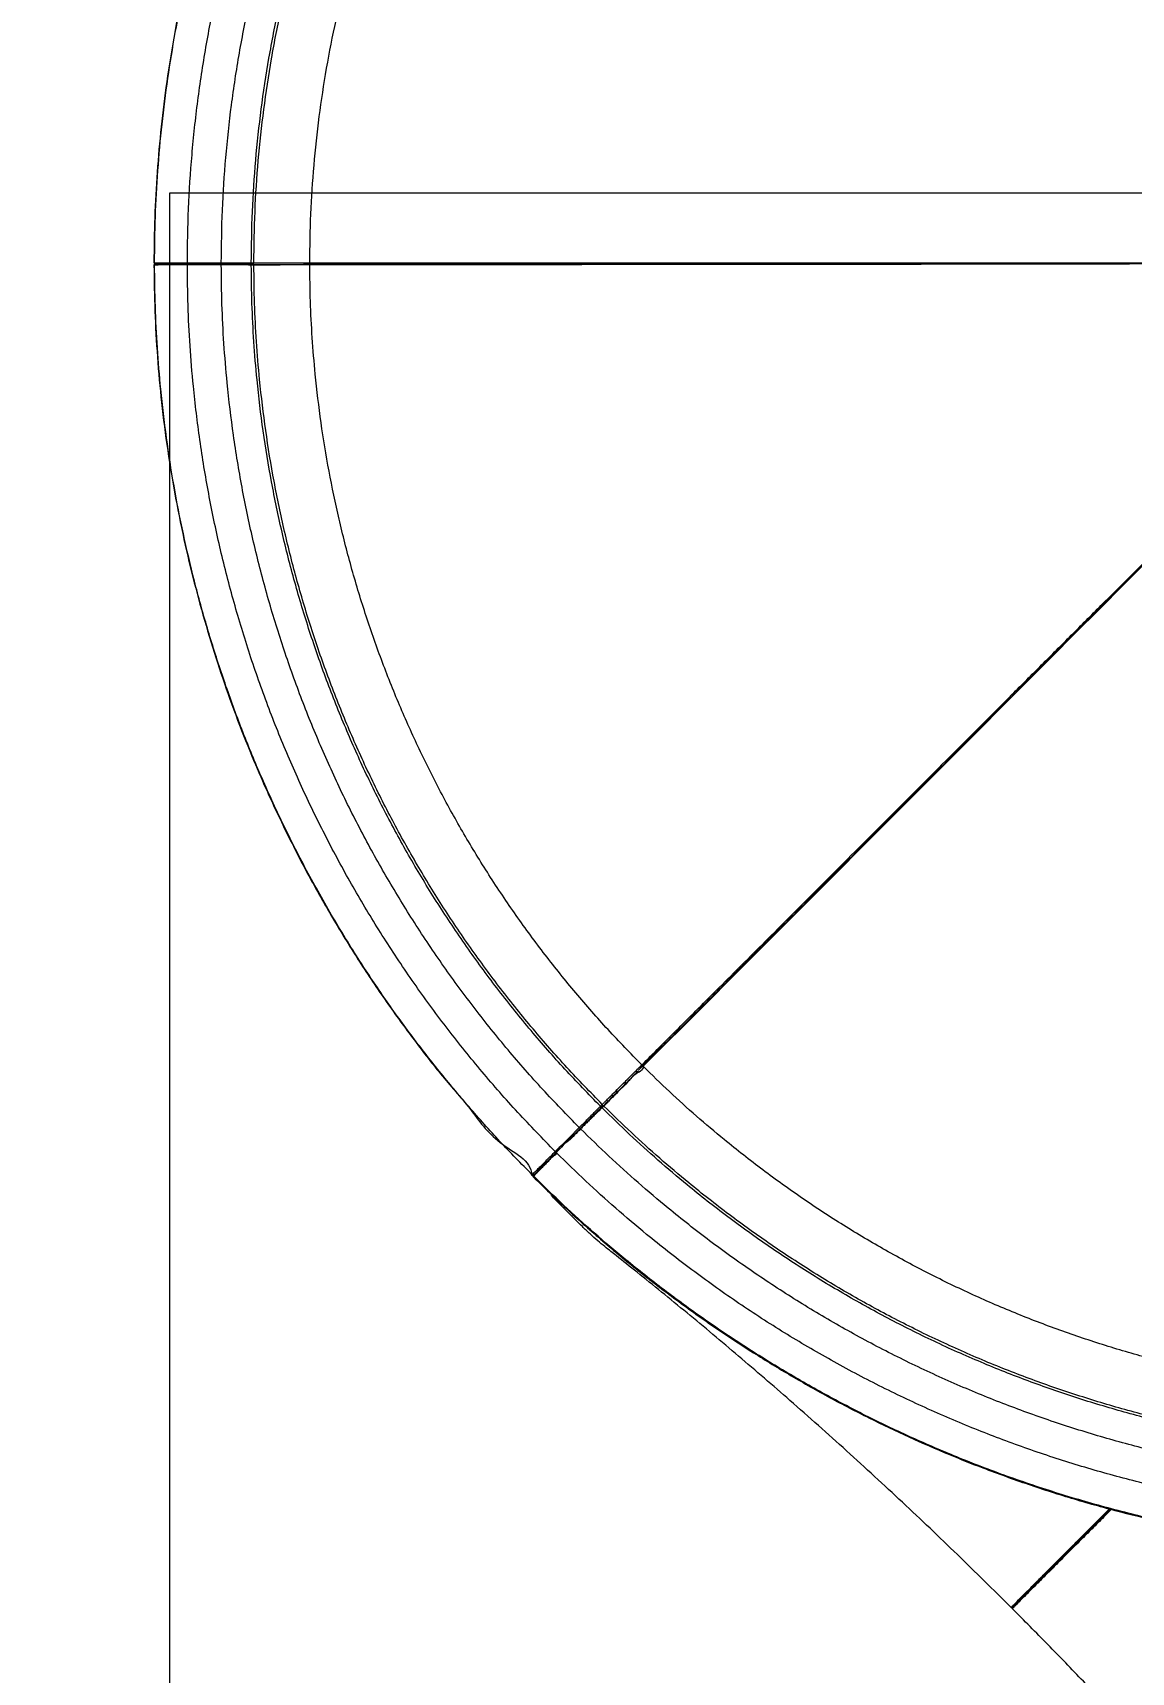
# Model space of a CAD drawing. Header units: millimetres. Extents: x -5906 to 5457, y -5155 to 4356.
# Drawn here: x -2736 to -2089, y 119 to 1085 of the extents above; entities that cross this region are included whole.
import ezdxf

# ---------------------------------------------------------------- set-up
doc = ezdxf.new("R2010")
doc.units = ezdxf.units.MM
for name, color, linetype in [('DIKOM_ОБЪЕКТ', 7, 'Continuous'), ('DIKOM_РАЗМЕР_ЗОНА', 7, 'Continuous'), ('DIKOM_РАЗМЕР_ОБЪЕКТА', 7, 'Continuous')]:
    doc.layers.add(name, color=color, linetype=linetype)
doc.styles.add('style1', font='arial.ttf', dxfattribs={"width": 0.8})
doc.dimstyles.new('1-50', dxfattribs={"dimtxt": 300, "dimasz": 200, "dimexe": 100, "dimexo": 0, "dimgap": 100, "dimtad": 1, "dimtxsty": 'style1', "dimcen": 200, "dimclrd": 7, "dimclre": 7, "dimclrt": 7, "dimadec": 1, "dimazin": 2, "dimtfac": 1, "dimtmove": 0, "dimatfit": 2, "dimfxl": 0, "dimlwd": 25, "dimlwe": 18, "dimarcsym": 0})

# ---------------------------------------------------------------- blocks, each defined once
blk = doc.blocks.new('*D12')
at = {"layer": 'Defpoints', "color": 0, "transparency": 16777216}
for p in [(-2655.47, 990.36), (3456.62, 117.08), (-2655.47, -4466.32)]:
    blk.add_point(p, dxfattribs=at)
at = {"layer": 'DIKOM_РАЗМЕР_ОБЪЕКТА', "color": 7, "lineweight": 18, "transparency": 16777216}
for p, q in [((-2655.47, 990.36), (-2655.47, -4566.32)), ((3456.62, 117.08), (3456.62, -4566.32))]:
    blk.add_line(p, q, dxfattribs=at)
at = {"layer": 'DIKOM_РАЗМЕР_ОБЪЕКТА', "color": 7, "lineweight": 25, "transparency": 16777216}
blk.add_line((3256.62, -4466.32), (-2455.47, -4466.32), dxfattribs=at)
at = {"layer": 'DIKOM_РАЗМЕР_ОБЪЕКТА', "color": 7, "transparency": 16777216}
for points in [[(-2455.47, -4432.98), (-2455.47, -4499.65), (-2655.47, -4466.32)], [(3256.62, -4432.98), (3256.62, -4499.65), (3456.62, -4466.32)]]:
    blk.add_solid(points, dxfattribs=at)
at = {"layer": 'DIKOM_РАЗМЕР_ОБЪЕКТА', "color": 7, "transparency": 16777216, "insert": (400.58, -4213.14), "char_height": 300, "attachment_point": 5, "style": 'style1'}
blk.add_mtext('6100', dxfattribs=at)
blk = doc.blocks.new('*D9')
at = {"layer": 'Defpoints', "color": 0, "transparency": 16777216}
for p in [(744.72, 2856.47), (-4941.75, -2428.92), (82.58, -2428.92)]:
    blk.add_point(p, dxfattribs=at)
at = {"layer": 'DIKOM_РАЗМЕР_ОБЪЕКТА', "color": 7, "lineweight": 18, "transparency": 16777216}
for p, q in [((744.72, 2856.47), (-5041.75, 2856.47)), ((82.58, -2428.92), (-5041.75, -2428.92))]:
    blk.add_line(p, q, dxfattribs=at)
at = {"layer": 'DIKOM_РАЗМЕР_ОБЪЕКТА', "color": 7, "lineweight": 25, "transparency": 16777216}
blk.add_line((-4941.75, 2656.47), (-4941.75, -2228.92), dxfattribs=at)
at = {"layer": 'DIKOM_РАЗМЕР_ОБЪЕКТА', "color": 7, "transparency": 16777216}
for points in [[(-4975.08, 2656.47), (-4908.41, 2656.47), (-4941.75, 2856.47)], [(-4975.08, -2228.92), (-4908.41, -2228.92), (-4941.75, -2428.92)]]:
    blk.add_solid(points, dxfattribs=at)
at = {"layer": 'DIKOM_РАЗМЕР_ОБЪЕКТА', "color": 7, "transparency": 16777216, "insert": (-5195.02, 213.77), "char_height": 300, "attachment_point": 5, "rotation": 90, "style": 'style1'}
blk.add_mtext('5300', dxfattribs=at)
blk = doc.blocks.new('*D10')
at = {"layer": 'Defpoints', "color": 0, "transparency": 16777216}
for p in [(394.72, 4356.47), (-5455.8, -3928.92), (81.76, -3928.92)]:
    blk.add_point(p, dxfattribs=at)
at = {"layer": 'DIKOM_РАЗМЕР_ЗОНА', "color": 7, "lineweight": 18, "transparency": 16777216}
for p, q in [((394.72, 4356.47), (-5555.8, 4356.47)), ((81.76, -3928.92), (-5555.8, -3928.92))]:
    blk.add_line(p, q, dxfattribs=at)
at = {"layer": 'DIKOM_РАЗМЕР_ЗОНА', "color": 7, "lineweight": 25, "transparency": 16777216}
blk.add_line((-5455.8, 4156.47), (-5455.8, -3728.92), dxfattribs=at)
at = {"layer": 'DIKOM_РАЗМЕР_ЗОНА', "color": 7, "transparency": 16777216}
for points in [[(-5489.13, 4156.47), (-5422.46, 4156.47), (-5455.8, 4356.47)], [(-5489.13, -3728.92), (-5422.46, -3728.92), (-5455.8, -3928.92)]]:
    blk.add_solid(points, dxfattribs=at)
at = {"layer": 'DIKOM_РАЗМЕР_ЗОНА', "color": 7, "transparency": 16777216, "insert": (-5709.07, 213.77), "char_height": 300, "attachment_point": 5, "rotation": 90, "style": 'style1'}
blk.add_mtext('8300', dxfattribs=at)

msp = doc.modelspace()

# ---------------------------------------------------------------- linework, layer by layer
at = {"layer": 'DIKOM_ОБЪЕКТ', "color": 7, "linetype": 'Continuous', "lineweight": 15}
for p, q in [((-1855.277, 990.356), (-2655.468, 990.356)), ((-2664.687, 949.34), (-2664.322, 949.34)), ((-2664.322, 949.34), (-2663.739, 948.69)), ((-2645.039, 949.34), (-2645.037, 948.589)), ((-2645.039, 949.34), (-2625.039, 949.34)), ((-2645.038, 948.598), (-2645.038, 948.599)), ((-2625.039, 949.34), (-2625.037, 948.512)), ((-2625.038, 948.601), (-2625.038, 948.229)), ((-2625.033, 948.229), (-2625.038, 948.229)), ((-2625.033, 948.601), (-2625.032, 948.6)), ((-2607.354, 949.34), (-2607.94, 948.687)), ((-2607.354, 949.34), (-2605.826, 949.34)), ((-2605.826, 949.34), (-2606.587, 948.492)), ((-2606.354, 948.498), (-2606.387, 948.497)), ((-2573.304, 948.532), (-2576.52, 948.556)), ((-2377.002, 476.233), (-2379.293, 473.977)), ((-2400.57, 453.809), (-2400.518, 452.836)), ((-2401.65, 452.729), (-2401.599, 451.772)), ((-2400.348, 452.84), (-2400.371, 452.816)), ((-2414.156, 440.223), (-2413.632, 439.702)), ((-2413.628, 439.705), (-2413.628, 439.705)), ((-2428.298, 426.081), (-2427.772, 425.558)), ((-2441.933, 412.446), (-2440.993, 412.395))]:
    msp.add_line(p, q, dxfattribs=at)
at = {"layer": 'DIKOM_ОБЪЕКТ', "color": 7, "linetype": 'Continuous', "lineweight": 15, "flags": 128}
for points in [[(-2663.822, 948.503), (-2663.881, 948.503), (-2664.197, 948.503)], [(-2645.038, 948.599), (-2645.038, 948.592), (-2645.038, 948.549), (-2645.038, 948.469), (-2645.038, 948.357), (-2645.038, 948.224)], [(-2625.038, 948.229), (-2630.042, 948.228), (-2635.046, 948.226), (-2645.038, 948.224), (-2645.038, 948.224)], [(-2573.304, 948.563), (-2573.297, 948.563), (-2573.257, 948.565)], [(-2112.313, 948.655), (-2132.223, 948.618), (-2152.245, 948.584), (-2172.326, 948.553), (-2192.456, 948.524), (-2212.659, 948.497), (-2232.859, 948.471), (-2253.003, 948.446), (-2273.04, 948.424), (-2292.908, 948.402), (-2312.618, 948.381), (-2332.193, 948.362), (-2351.558, 948.344), (-2370.663, 948.326), (-2389.459, 948.309), (-2412.732, 948.289), (-2435.422, 948.27), (-2457.466, 948.252), (-2478.803, 948.234), (-2499.374, 948.218), (-2519.124, 948.202), (-2537.997, 948.186), (-2555.943, 948.171), (-2572.889, 948.157), (-2572.889, 948.157), (-2572.889, 948.157)], [(-2079.306, 774.005), (-2093.483, 759.783), (-2107.696, 745.529), (-2121.963, 731.224), (-2136.228, 716.922), (-2150.455, 702.66), (-2164.607, 688.476), (-2178.641, 674.412), (-2192.562, 660.46), (-2206.391, 646.604), (-2220.071, 632.898), (-2233.568, 619.377), (-2246.846, 606.074), (-2263.288, 589.603), (-2279.32, 573.546), (-2294.894, 557.946), (-2309.969, 542.846), (-2324.504, 528.288), (-2338.458, 514.312), (-2351.792, 500.955), (-2364.471, 488.255), (-2376.444, 476.262), (-2376.444, 476.262), (-2376.444, 476.262)], [(-2377.024, 476.256), (-2377.02, 476.261), (-2376.992, 476.291)], [(-2401.65, 452.729), (-2401.045, 453.333), (-2400.57, 453.809)], [(-2428.298, 426.081), (-2420.378, 434.001), (-2414.156, 440.223)], [(-2413.632, 439.701), (-2413.628, 439.697), (-2413.598, 439.667), (-2413.542, 439.611), (-2413.464, 439.532), (-2413.37, 439.438)], [(-2442.191, 412.188), (-2442.047, 412.332), (-2441.933, 412.446)], [(-2440.987, 412.207), (-2441.029, 412.166), (-2441.253, 411.942)]]:
    msp.add_lwpolyline(points, dxfattribs=at)
at = {"layer": 'DIKOM_ОБЪЕКТ', "color": 7, "linetype": 'Continuous', "lineweight": 15}
for centre, radius, start, end in [((-2782.132, 948.617), 157.1, 359.858707, 359.99405), ((-2606.874, 722.401), 225.597, 89.733494, 90.121029), ((-2606.325, 947.991), 0.5, 63.545403, 96.78073), ((-2606.325, 947.992), 0.5, 0.362753, 63.536), ((-2573.321, 948.138), 0.432, 2.414901, 81.47588), ((-2376.735, 475.944), 0.431, 47.407651, 126.51458), ((-2232.118, 283.831), 237.963, 134.739931, 135.107366), ((-2399.969, 452.502), 0.501, 108.545419, 141.749339), ((-2399.969, 452.502), 0.5, 45.385567, 108.513471), ((-2532.776, 320.457), 168.571, 44.897887, 45.024036), ((-2370.069, 482.886), 81.34, 224.813198, 225.077318), ((-2533.557, 503.812), 130.731, 314.920275, 315.079725)]:
    msp.add_arc(centre, radius, start, end, dxfattribs=at)
for points, knots in [([(-2443.136, 1485.546), (-2449.43, 1479.098), (-2462.021, 1466.2), (-2480.018, 1446.018), (-2497.628, 1424.908), (-2514.719, 1402.794), (-2531.241, 1379.693), (-2546.458, 1356.643), (-2560.43, 1333.725), (-2573.228, 1311.013), (-2585.245, 1287.871), (-2596.461, 1264.338), (-2606.222, 1241.907), (-2615.563, 1218.465), (-2624.4, 1193.988), (-2633.04, 1166.933), (-2640.665, 1139.573), (-2647.259, 1111.948), (-2652.818, 1084.095), (-2657.246, 1056.598), (-2660.603, 1029.485), (-2662.956, 1002.865), (-2664.371, 975.973), (-2664.687, 958.535), (-2664.687, 949.34), (-2664.687, 949.34)], [0, 0, 0, 0, 0.045409, 0.0908316, 0.1362405, 0.1839374, 0.2316501, 0.2793471, 0.3231049, 0.3668991, 0.4107055, 0.4544998, 0.4982577, 0.533969, 0.581666, 0.6293786, 0.6770757, 0.7247727, 0.7724853, 0.8201823, 0.8651236, 0.9100911, 0.9550586, 0.9999999, 1, 1, 1, 1]), ([(-2664.322, 949.34), (-2664.228, 958.431), (-2664.04, 976.613), (-2662.515, 1003.85), (-2660.084, 1031.019), (-2656.66, 1058.078), (-2652.271, 1085.001), (-2646.598, 1113.337), (-2639.441, 1143.015), (-2630.587, 1173.92), (-2620.432, 1204.426), (-2609.404, 1233.398), (-2597.676, 1260.852), (-2585.411, 1286.802), (-2572.172, 1312.271), (-2557.981, 1337.222), (-2542.858, 1361.618), (-2526.822, 1385.427), (-2509.899, 1408.609), (-2493.002, 1430.018), (-2476.284, 1449.715), (-2459.941, 1467.844), (-2448.565, 1479.474), (-2442.877, 1485.289)], [0, 0, 0, 0, 0.0458352, 0.0916754, 0.137506, 0.1833482, 0.2291782, 0.2750193, 0.3290352, 0.3830602, 0.4370754, 0.491101, 0.5393291, 0.5875658, 0.635797, 0.6840305, 0.7322655, 0.7804953, 0.8287331, 0.8769603, 0.9179784, 0.9589858, 1, 1, 1, 1]), ([(-2645.039, 949.34), (-2644.906, 959.972), (-2644.642, 981.236), (-2642.503, 1013.073), (-2639.092, 1044.791), (-2634.292, 1076.333), (-2628.181, 1107.45), (-2620.789, 1138.096), (-2612.16, 1168.216), (-2602.263, 1197.947), (-2591.042, 1227.429), (-2578.485, 1256.603), (-2564.589, 1285.397), (-2549.461, 1313.567), (-2533.132, 1341.053), (-2515.629, 1367.813), (-2496.99, 1393.788), (-2478.918, 1416.811), (-2461.736, 1437.053), (-2445.764, 1454.767), (-2434.646, 1466.128), (-2429.087, 1471.809)], [0, 0, 0, 0, 0.0549858, 0.1099695, 0.1649573, 0.2199395, 0.2749287, 0.328928, 0.3829365, 0.4369351, 0.490944, 0.5460442, 0.6011558, 0.6562553, 0.7113673, 0.7664668, 0.8215787, 0.8766783, 0.9177903, 0.9588915, 1, 1, 1, 1]), ([(-2625.039, 949.34), (-2624.91, 959.685), (-2624.653, 980.374), (-2622.571, 1011.351), (-2619.253, 1042.211), (-2614.583, 1072.9), (-2608.637, 1103.177), (-2601.444, 1132.995), (-2593.049, 1162.3), (-2583.419, 1191.228), (-2572.501, 1219.913), (-2560.284, 1248.299), (-2546.764, 1276.314), (-2532.044, 1303.723), (-2516.157, 1330.467), (-2499.127, 1356.503), (-2480.991, 1381.776), (-2463.409, 1404.175), (-2446.696, 1423.866), (-2431.161, 1441.095), (-2420.348, 1452.145), (-2414.941, 1457.671)], [0, 0, 0, 0, 0.0549882, 0.1099743, 0.1649644, 0.219949, 0.2749407, 0.3289422, 0.382953, 0.436954, 0.4909653, 0.5460677, 0.6011817, 0.6562837, 0.711398, 0.7664999, 0.8216142, 0.8767162, 0.9178156, 0.9589042, 1, 1, 1, 1]), ([(-2607.354, 949.34), (-2607.228, 959.431), (-2606.977, 979.612), (-2604.947, 1009.827), (-2601.71, 1039.93), (-2597.154, 1069.866), (-2591.354, 1099.398), (-2584.339, 1128.484), (-2576.15, 1157.07), (-2566.756, 1185.287), (-2556.107, 1213.267), (-2544.189, 1240.956), (-2531.001, 1268.283), (-2516.643, 1295.018), (-2501.146, 1321.105), (-2484.535, 1346.502), (-2466.844, 1371.154), (-2449.712, 1392.98), (-2433.447, 1412.145), (-2418.355, 1428.889), (-2407.851, 1439.63), (-2402.599, 1445.001)], [0, 0, 0, 0, 0.0550141, 0.1100261, 0.1650422, 0.2200526, 0.2750702, 0.3290971, 0.3831334, 0.4371598, 0.4911966, 0.5463249, 0.6014651, 0.6565929, 0.7117332, 0.766861, 0.8220012, 0.8771291, 0.9180909, 0.9590419, 1, 1, 1, 1]), ([(-2605.826, 949.34), (-2605.701, 959.409), (-2605.45, 979.546), (-2603.425, 1009.696), (-2600.195, 1039.733), (-2595.649, 1069.603), (-2589.862, 1099.072), (-2582.861, 1128.094), (-2574.69, 1156.618), (-2565.317, 1184.774), (-2554.691, 1212.693), (-2542.799, 1240.322), (-2529.64, 1267.589), (-2515.313, 1294.266), (-2499.85, 1320.297), (-2483.274, 1345.639), (-2465.622, 1370.236), (-2448.528, 1392.015), (-2432.299, 1411.137), (-2417.241, 1427.843), (-2406.761, 1438.56), (-2401.521, 1443.92)], [0, 0, 0, 0, 0.0550146, 0.1100272, 0.1650438, 0.2200548, 0.2750729, 0.3291004, 0.3831373, 0.4371641, 0.4912015, 0.5463303, 0.6014711, 0.6565994, 0.7117403, 0.7668686, 0.8220095, 0.8771378, 0.9180967, 0.959045, 1, 1, 1, 1]), ([(-2572.89, 949.34), (-2572.771, 958.936), (-2572.532, 978.126), (-2570.601, 1006.859), (-2567.524, 1035.484), (-2563.192, 1063.951), (-2557.676, 1092.035), (-2551.005, 1119.693), (-2543.217, 1146.876), (-2534.285, 1173.709), (-2524.158, 1200.316), (-2512.825, 1226.646), (-2500.285, 1252.632), (-2486.631, 1278.056), (-2471.895, 1302.862), (-2456.098, 1327.013), (-2439.276, 1350.455), (-2422.978, 1371.219), (-2407.497, 1389.458), (-2393.124, 1405.403), (-2383.12, 1415.631), (-2378.117, 1420.745)], [0, 0, 0, 0, 0.0550043, 0.1100065, 0.1650127, 0.2200133, 0.2750212, 0.3290384, 0.3830652, 0.4370818, 0.4911091, 0.5462277, 0.6013579, 0.6564757, 0.7116064, 0.7667243, 0.8218549, 0.876973, 0.9179869, 0.9589899, 1, 1, 1, 1]), ([(-2377.281, 1421.583), (-2373.847, 1418.149), (-2366.927, 1411.228), (-2355.779, 1400.081), (-2343.981, 1388.283), (-2331.495, 1375.797), (-2318.355, 1362.657), (-2304.583, 1348.885), (-2290.212, 1334.514), (-2275.28, 1319.581), (-2259.829, 1304.131), (-2243.91, 1288.211), (-2227.574, 1271.876), (-2210.881, 1255.183), (-2193.893, 1238.194), (-2176.673, 1220.975), (-2159.289, 1203.591), (-2141.81, 1186.111), (-2124.303, 1168.604), (-2106.836, 1151.137), (-2089.477, 1133.778), (-2072.289, 1116.59), (-2055.433, 1099.735), (-2038.963, 1083.264), (-2022.923, 1067.225), (-2007.264, 1051.565), (-1992.023, 1036.324), (-1977.247, 1021.549), (-1962.937, 1007.239), (-1953.731, 998.033), (-1949.162, 993.464)], [0, 0, 0, 0, 0.0333724, 0.0672584, 0.1016325, 0.1364663, 0.1717294, 0.2073875, 0.2434044, 0.2797411, 0.3163569, 0.353208, 0.3902498, 0.4274359, 0.4647188, 0.5020504, 0.5393821, 0.576665, 0.6138511, 0.650893, 0.6877441, 0.7243597, 0.7606965, 0.7960797, 0.8311174, 0.8657748, 0.90002, 0.9338235, 0.9671581, 1, 1, 1, 1]), ([(-2664.687, 949.34), (-2664.68, 949.332), (-2664.668, 949.315), (-2664.549, 949.18), (-2664.347, 948.952), (-2664.117, 948.692), (-2663.94, 948.495), (-2663.883, 948.431)], [0, 0, 0, 0, 0.1891185, 0.3783565, 0.5644785, 0.8598135, 1, 1, 1, 1]), ([(-2664.686, 948.003), (-2664.686, 948.004), (-2664.686, 948.11), (-2664.637, 948.294), (-2664.433, 948.453), (-2664.275, 948.514), (-2664.198, 948.502), (-2664.198, 948.502)], [0, 0, 0, 0, 0.0052815, 0.4795762, 0.803391, 0.9979527, 1, 1, 1, 1]), ([(-2664.686, 948.003), (-2664.577, 938.993), (-2664.36, 920.97), (-2662.815, 893.973), (-2660.34, 866.593), (-2656.789, 838.871), (-2652.136, 810.854), (-2646.597, 783.795), (-2640.271, 757.71), (-2633.261, 732.601), (-2625.395, 707.739), (-2616.685, 683.168), (-2607.726, 660.405), (-2597.755, 637.224), (-2586.696, 613.667), (-2573.674, 588.427), (-2559.721, 563.689), (-2544.844, 539.494), (-2529.101, 515.861), (-2512.71, 493.313), (-2496.19, 471.672), (-2478.006, 451.536), (-2463.82, 430.212), (-2442.191, 420.911), (-2442.191, 412.188), (-2442.191, 412.188)], [0, 0, 0, 0, 0.0454089, 0.0908314, 0.1362403, 0.1839373, 0.2316499, 0.2793469, 0.3231048, 0.366899, 0.4107054, 0.4544997, 0.4982576, 0.533969, 0.5816659, 0.6293787, 0.6770757, 0.7247726, 0.7724852, 0.8201821, 0.8651235, 0.910091, 0.9550584, 0.9999999, 1, 1, 1, 1]), ([(-2664.322, 948.003), (-2664.325, 948.003), (-2664.339, 948.003), (-2664.404, 948.003), (-2664.523, 948.003), (-2664.629, 948.003), (-2664.686, 948.003)], [0, 0, 0, 0, 0.0232706, 0.1247438, 0.5306368, 1, 1, 1, 1]), ([(-2664.322, 949.34), (-2664.241, 949.34), (-2664.072, 949.34), (-2662.959, 949.34), (-2661.158, 949.34), (-2658.65, 949.34), (-2655.586, 949.34), (-2652.161, 949.34), (-2648.602, 949.34), (-2646.204, 949.34), (-2645.039, 949.34)], [0, 0, 0, 0, 0.116705, 0.2402391, 0.3687876, 0.499998, 0.6312091, 0.7597597, 0.8832974, 1, 1, 1, 1]), ([(-2664.137, 948.388), (-2664.171, 948.357), (-2664.242, 948.29), (-2664.308, 948.154), (-2664.317, 948.053), (-2664.322, 948.003)], [0, 0, 0, 0, 0.3135335, 0.656803, 1, 1, 1, 1]), ([(-2664.321, 948.004), (-2664.321, 948.004), (-2664.321, 948.004), (-2664.321, 948.004), (-2664.322, 948.003)], [0, 0, 0, 0, 0.0014483, 1, 1, 1, 1]), ([(-2663.873, 948.498), (-2663.914, 948.492), (-2664.006, 948.478), (-2664.132, 948.405), (-2664.237, 948.295), (-2664.307, 948.157), (-2664.317, 948.056), (-2664.321, 948.005)], [0, 0, 0, 0, 0.1707336, 0.3780622, 0.5854001, 0.792706, 1, 1, 1, 1]), ([(-2645.038, 948.224), (-2645.038, 948.224), (-2646.123, 948.224), (-2648.297, 948.221), (-2651.464, 948.211), (-2654.446, 948.195), (-2657.165, 948.174), (-2659.53, 948.149), (-2661.493, 948.121), (-2662.967, 948.088), (-2664.046, 948.049), (-2664.224, 948.02), (-2664.321, 948.005)], [0, 0, 0, 0, 0.00000798, 0.10893165, 0.21784965, 0.32680578, 0.43575229, 0.54454894, 0.65334382, 0.76198394, 0.87062524, 1, 1, 1, 1]), ([(-2441.933, 412.446), (-2448.295, 418.941), (-2461.018, 431.931), (-2479.199, 452.268), (-2496.691, 473.198), (-2513.404, 494.753), (-2529.338, 516.894), (-2545.364, 540.942), (-2561.288, 566.988), (-2576.88, 595.102), (-2591.271, 623.854), (-2603.96, 652.138), (-2615.079, 679.843), (-2624.756, 706.866), (-2633.404, 734.237), (-2641.013, 761.914), (-2647.569, 789.859), (-2653.066, 818.033), (-2657.492, 846.391), (-2660.682, 873.478), (-2662.788, 899.227), (-2664.052, 923.603), (-2664.231, 939.87), (-2664.321, 948.004)], [0, 0, 0, 0, 0.0458351, 0.0916753, 0.1375059, 0.1833481, 0.229178, 0.2750192, 0.3290351, 0.3830601, 0.4370753, 0.4911009, 0.539329, 0.5875658, 0.6357969, 0.6840305, 0.7322654, 0.7804952, 0.8287329, 0.8769603, 0.9179783, 0.9589857, 1, 1, 1, 1]), ([(-2645.038, 948.598), (-2645.525, 948.599), (-2646.786, 948.599), (-2648.847, 948.597), (-2651.168, 948.593), (-2653.419, 948.588), (-2655.53, 948.582), (-2657.465, 948.574), (-2659.191, 948.566), (-2660.683, 948.557), (-2661.909, 948.547), (-2662.854, 948.536), (-2663.507, 948.521), (-2663.771, 948.515), (-2663.849, 948.505), (-2663.874, 948.502)], [0, 0, 0, 0, 0.0500877, 0.1297758, 0.2136704, 0.2969618, 0.3802937, 0.4640082, 0.5471958, 0.6308727, 0.7142334, 0.7975618, 0.8814599, 0.9631066, 1, 1, 1, 1]), ([(-2428.298, 426.081), (-2435.722, 433.693), (-2450.571, 448.916), (-2471.57, 472.94), (-2491.587, 497.779), (-2510.496, 523.477), (-2528.178, 549.802), (-2544.621, 576.699), (-2559.818, 604.099), (-2573.843, 632.12), (-2586.755, 660.901), (-2598.505, 690.41), (-2609.039, 720.595), (-2618.261, 751.212), (-2626.151, 782.194), (-2632.697, 813.493), (-2637.883, 845.04), (-2641.385, 874.098), (-2643.548, 900.561), (-2644.78, 924.38), (-2644.952, 940.275), (-2645.038, 948.224)], [0, 0, 0, 0, 0.0549859, 0.1099696, 0.1649574, 0.2199395, 0.2749287, 0.3289281, 0.3829365, 0.4369351, 0.490944, 0.5460442, 0.6011558, 0.6562553, 0.7113673, 0.7664667, 0.8215787, 0.8766783, 0.9177903, 0.9588916, 1, 1, 1, 1]), ([(-2625.038, 948.601), (-2628.762, 948.586), (-2634.429, 948.564), (-2641.063, 948.653), (-2644.01, 948.539), (-2645.008, 948.602), (-2645.037, 948.604)], [0, 0, 0, 0, 0.5586315, 0.8499702, 0.9956276, 1, 1, 1, 1]), ([(-2625.039, 949.34), (-2623.97, 949.34), (-2621.77, 949.34), (-2618.507, 949.34), (-2615.366, 949.34), (-2612.556, 949.34), (-2610.255, 949.34), (-2608.604, 949.34), (-2607.583, 949.34), (-2607.429, 949.34), (-2607.354, 949.34)], [0, 0, 0, 0, 0.1167078, 0.2402422, 0.368793, 0.5000004, 0.6312096, 0.7597612, 0.8832949, 1, 1, 1, 1]), ([(-2414.156, 440.223), (-2421.379, 447.629), (-2435.827, 462.44), (-2456.259, 485.816), (-2475.734, 509.984), (-2494.132, 534.987), (-2511.336, 560.6), (-2527.335, 586.77), (-2542.121, 613.429), (-2555.767, 640.694), (-2568.33, 668.696), (-2579.763, 697.408), (-2590.012, 726.778), (-2598.985, 756.567), (-2606.662, 786.711), (-2613.03, 817.164), (-2618.076, 847.859), (-2621.483, 876.129), (-2623.588, 901.871), (-2624.787, 925.039), (-2624.954, 940.499), (-2625.038, 948.229)], [0, 0, 0, 0, 0.0549882, 0.1099743, 0.1649645, 0.219949, 0.2749406, 0.3289423, 0.3829531, 0.4369539, 0.4909653, 0.5460677, 0.6011818, 0.6562837, 0.7113982, 0.7664999, 0.8216142, 0.8767163, 0.9178157, 0.9589042, 1, 1, 1, 1]), ([(-2607.789, 948.494), (-2607.817, 948.497), (-2607.89, 948.503), (-2608.217, 948.516), (-2608.889, 948.529), (-2609.874, 948.544), (-2611.132, 948.557), (-2612.632, 948.568), (-2614.366, 948.578), (-2616.291, 948.587), (-2618.377, 948.592), (-2620.591, 948.597), (-2622.823, 948.602), (-2624.316, 948.602), (-2625.033, 948.601)], [0, 0, 0, 0, 0.04945, 0.1336495, 0.2234546, 0.3110384, 0.3976341, 0.4849127, 0.5714618, 0.6581715, 0.7456156, 0.8324533, 0.9195568, 1, 1, 1, 1]), ([(-2607.352, 947.997), (-2607.352, 947.997), (-2607.352, 947.997), (-2607.467, 948.033), (-2607.947, 948.057), (-2609.005, 948.099), (-2610.516, 948.133), (-2612.49, 948.164), (-2614.941, 948.192), (-2617.727, 948.211), (-2620.651, 948.223), (-2623.09, 948.231), (-2624.558, 948.23), (-2625.033, 948.229)], [0, 0, 0, 0, 0.0000022, 0.0588775, 0.1673737, 0.2758698, 0.3836055, 0.4913432, 0.6108859, 0.7304254, 0.839215, 0.9479998, 1, 1, 1, 1]), ([(-2606.118, 948.412), (-2606.184, 948.444), (-2606.317, 948.508), (-2606.36, 948.488), (-2606.739, 948.603), (-2607.283, 948.548), (-2607.819, 948.493)], [0, 0, 0, 0, 0.0125588, 0.0250288, 0.0372438, 1, 1, 1, 1]), ([(-2607.789, 948.488), (-2607.785, 948.488), (-2607.725, 948.49), (-2607.613, 948.44), (-2607.477, 948.341), (-2607.395, 948.213), (-2607.357, 948.094), (-2607.353, 948.027), (-2607.351, 947.997)], [0, 0, 0, 0, 0.0169528, 0.2509253, 0.4849729, 0.7188797, 0.8744947, 1, 1, 1, 1]), ([(-2401.65, 452.729), (-2408.697, 459.952), (-2422.789, 474.4), (-2442.719, 497.202), (-2461.716, 520.775), (-2479.663, 545.165), (-2496.444, 570.149), (-2512.05, 595.676), (-2526.473, 621.68), (-2539.783, 648.275), (-2552.038, 675.59), (-2563.19, 703.596), (-2573.187, 732.244), (-2581.94, 761.302), (-2589.428, 790.706), (-2595.641, 820.411), (-2600.562, 850.351), (-2603.882, 877.899), (-2605.932, 902.951), (-2607.101, 925.463), (-2607.268, 940.485), (-2607.352, 947.997)], [0, 0, 0, 0, 0.0550142, 0.1100262, 0.1650423, 0.2200527, 0.2750702, 0.3290972, 0.3831335, 0.4371598, 0.4911967, 0.546325, 0.601465, 0.6565928, 0.7117333, 0.766861, 0.8220013, 0.8771292, 0.918091, 0.959042, 1, 1, 1, 1]), ([(-2607.351, 947.997), (-2607.351, 947.997), (-2607.352, 947.997), (-2607.352, 947.997), (-2607.352, 947.997)], [0, 0, 0, 0, 0.500025, 1, 1, 1, 1]), ([(-2606.347, 948.319), (-2606.232, 948.32), (-2605.908, 948.324), (-2604.149, 948.326), (-2601.29, 948.331), (-2597.506, 948.335), (-2592.763, 948.339), (-2587.106, 948.343), (-2581.755, 948.347), (-2578.061, 948.348), (-2576.742, 948.348)], [0, 0, 0, 0, 0.08290413, 0.23429965, 0.37157946, 0.50885992, 0.65013, 0.79139931, 0.92550798, 1, 1, 1, 1]), ([(-2605.826, 949.34), (-2605.662, 949.34), (-2605.331, 949.34), (-2603.559, 949.34), (-2600.837, 949.34), (-2597.087, 949.34), (-2592.374, 949.34), (-2586.729, 949.34), (-2580.302, 949.34), (-2575.352, 949.34), (-2572.89, 949.34)], [0, 0, 0, 0, 0.1234041, 0.2481659, 0.37385, 0.5000003, 0.6261502, 0.7518344, 0.8765958, 1, 1, 1, 1]), ([(-2572.889, 948.157), (-2572.889, 948.157), (-2572.889, 948.157), (-2581.14, 948.137), (-2586.001, 948.122), (-2591.946, 948.101), (-2596.554, 948.082), (-2600.381, 948.061), (-2603.306, 948.041), (-2605.176, 948.015), (-2605.825, 947.995), (-2605.825, 947.995), (-2605.825, 947.995)], [0, 0, 0, 0, 0.0000006, 0.1193093, 0.2386185, 0.3618914, 0.4856056, 0.6093201, 0.7325939, 0.8662969, 0.9999994, 1, 1, 1, 1]), ([(-2400.57, 453.809), (-2407.601, 461.017), (-2421.663, 475.433), (-2441.55, 498.185), (-2460.506, 521.708), (-2478.413, 546.044), (-2495.158, 570.973), (-2510.73, 596.445), (-2525.121, 622.393), (-2538.403, 648.93), (-2550.631, 676.185), (-2561.758, 704.13), (-2571.734, 732.716), (-2580.467, 761.711), (-2587.939, 791.051), (-2594.138, 820.691), (-2599.05, 850.566), (-2602.362, 878.054), (-2604.408, 903.05), (-2605.573, 925.511), (-2605.741, 940.5), (-2605.825, 947.995)], [0, 0, 0, 0, 0.0550145, 0.1100271, 0.1650438, 0.2200546, 0.2750729, 0.3291003, 0.3831371, 0.4371639, 0.4912014, 0.5463302, 0.6014709, 0.6565992, 0.7117402, 0.7668684, 0.8220093, 0.8771378, 0.9180967, 0.9590448, 1, 1, 1, 1]), ([(-2549.448, 948.575), (-2549.624, 948.575), (-2552.344, 948.573), (-2557.546, 948.608), (-2564.505, 948.755), (-2569.757, 948.787), (-2572.467, 948.646), (-2573.257, 948.605)], [0, 0, 0, 0, 0.0211094, 0.3255927, 0.6451789, 0.8966622, 1, 1, 1, 1]), ([(-2572.89, 949.34), (-2568.034, 949.34), (-2558.246, 949.34), (-2542.482, 949.34), (-2525.797, 949.34), (-2508.139, 949.34), (-2489.557, 949.34), (-2470.08, 949.34), (-2449.756, 949.34), (-2428.639, 949.34), (-2406.788, 949.34), (-2384.274, 949.34), (-2361.173, 949.34), (-2337.565, 949.34), (-2313.54, 949.34), (-2289.188, 949.34), (-2264.604, 949.34), (-2239.884, 949.34), (-2215.125, 949.34), (-2190.423, 949.34), (-2165.873, 949.34), (-2141.566, 949.34), (-2117.729, 949.34), (-2094.436, 949.34), (-2071.753, 949.34), (-2049.606, 949.34), (-2028.053, 949.34), (-2007.157, 949.34), (-1986.919, 949.34), (-1973.9, 949.34), (-1967.439, 949.34)], [0, 0, 0, 0, 0.03337251, 0.06725857, 0.10163262, 0.13646652, 0.17172937, 0.20738759, 0.24340455, 0.27974132, 0.31635698, 0.35320787, 0.39024993, 0.42743596, 0.46471898, 0.50205046, 0.53938204, 0.57666491, 0.61385109, 0.65089304, 0.68774426, 0.72435974, 0.76069678, 0.79607969, 0.83111742, 0.86577508, 0.90002012, 0.93382347, 0.96715827, 1, 1, 1, 1]), ([(-2377.281, 477.098), (-2383.982, 483.967), (-2397.382, 497.706), (-2416.335, 519.388), (-2434.4, 541.806), (-2451.465, 564.998), (-2467.423, 588.756), (-2482.264, 613.031), (-2495.978, 637.759), (-2508.636, 663.048), (-2520.289, 689.023), (-2530.894, 715.655), (-2540.401, 742.897), (-2548.723, 770.529), (-2555.844, 798.49), (-2561.752, 826.738), (-2566.432, 855.209), (-2569.59, 881.415), (-2571.541, 905.258), (-2572.652, 926.697), (-2572.81, 941.003), (-2572.889, 948.157)], [0, 0, 0, 0, 0.0550042, 0.1100067, 0.1650128, 0.2200134, 0.2750213, 0.3290386, 0.3830651, 0.437082, 0.4911091, 0.5462275, 0.601358, 0.6564758, 0.7116065, 0.7667242, 0.8218548, 0.8769728, 0.9179868, 0.9589898, 1, 1, 1, 1]), ([(-2112.583, 948.818), (-2114.755, 948.815), (-2120.991, 948.808), (-2131.354, 948.798), (-2143.662, 948.786), (-2156.019, 948.775), (-2168.411, 948.764), (-2180.826, 948.754), (-2193.253, 948.745), (-2205.681, 948.736), (-2218.098, 948.728), (-2230.492, 948.72), (-2242.854, 948.712), (-2255.171, 948.705), (-2267.432, 948.698), (-2279.63, 948.692), (-2291.774, 948.685), (-2303.874, 948.679), (-2315.932, 948.673), (-2327.936, 948.667), (-2339.876, 948.662), (-2351.74, 948.656), (-2363.517, 948.651), (-2375.196, 948.646), (-2386.765, 948.641), (-2398.213, 948.636), (-2409.528, 948.631), (-2420.7, 948.626), (-2431.718, 948.622), (-2442.571, 948.617), (-2453.251, 948.613), (-2463.748, 948.608), (-2474.06, 948.604), (-2484.205, 948.6), (-2494.186, 948.596), (-2503.997, 948.592), (-2513.617, 948.588), (-2523.04, 948.584), (-2532.248, 948.581), (-2541.075, 948.578), (-2546.716, 948.576), (-2549.448, 948.575)], [0, 0, 0, 0, 0.0138879, 0.0398733, 0.0658858, 0.0919174, 0.1179628, 0.1440139, 0.1700623, 0.1961007, 0.2221224, 0.248121, 0.2740902, 0.300024, 0.3259168, 0.351751, 0.3775652, 0.403439, 0.4293654, 0.4553377, 0.4813495, 0.5073928, 0.53346, 0.5595438, 0.5856353, 0.6117251, 0.6378042, 0.6638644, 0.6898986, 0.7158989, 0.7418582, 0.7677701, 0.7936281, 0.819491, 0.8454708, 0.8714737, 0.8974929, 0.9235209, 0.9495485, 0.9755666, 1, 1, 1, 1]), ([(-1968.629, 949.021), (-1975.753, 948.999), (-1990.005, 948.954), (-2012.071, 948.888), (-2033.306, 948.831), (-2053.63, 948.78), (-2072.941, 948.735), (-2092.519, 948.691), (-2105.659, 948.672), (-2112.309, 948.655), (-2112.313, 948.655)], [0, 0, 0, 0, 0.1577649, 0.3156343, 0.4734038, 0.604814, 0.7362233, 0.8680164, 0.9999227, 1, 1, 1, 1]), ([(-2377.281, 477.098), (-2373.847, 480.532), (-2366.927, 487.453), (-2355.779, 498.6), (-2343.981, 510.398), (-2331.495, 522.884), (-2318.355, 536.024), (-2304.583, 549.796), (-2290.212, 564.167), (-2275.28, 579.099), (-2259.829, 594.55), (-2243.91, 610.47), (-2227.574, 626.805), (-2210.881, 643.498), (-2193.893, 660.486), (-2176.673, 677.706), (-2159.289, 695.089), (-2141.81, 712.569), (-2124.303, 730.076), (-2106.836, 747.543), (-2089.477, 764.902), (-2072.289, 782.09), (-2055.433, 798.946), (-2038.963, 815.416), (-2022.923, 831.456), (-2007.264, 847.115), (-1992.023, 862.356), (-1977.247, 877.132), (-1962.937, 891.442), (-1953.731, 900.648), (-1949.162, 905.216)], [0, 0, 0, 0, 0.0333724, 0.0672584, 0.1016325, 0.1364663, 0.1717295, 0.2073874, 0.2434044, 0.2797412, 0.3163568, 0.353208, 0.3902499, 0.4274359, 0.4647189, 0.5020504, 0.5393821, 0.576665, 0.6138511, 0.6508931, 0.6877442, 0.7243597, 0.7606965, 0.7960797, 0.8311174, 0.8657748, 0.90002, 0.9338235, 0.9671581, 1, 1, 1, 1]), ([(-2051.426, 802.215), (-2052.96, 800.677), (-2057.364, 796.263), (-2064.685, 788.928), (-2073.379, 780.216), (-2082.109, 771.47), (-2090.864, 762.701), (-2099.636, 753.915), (-2108.416, 745.121), (-2117.198, 736.327), (-2125.972, 727.541), (-2134.73, 718.771), (-2143.466, 710.025), (-2152.17, 701.31), (-2160.835, 692.636), (-2169.456, 684.005), (-2178.039, 675.414), (-2186.591, 666.854), (-2195.112, 658.323), (-2203.597, 649.831), (-2212.035, 641.384), (-2220.421, 632.991), (-2228.745, 624.66), (-2236.999, 616.398), (-2245.176, 608.214), (-2253.267, 600.116), (-2261.265, 592.111), (-2269.161, 584.208), (-2276.949, 576.414), (-2284.62, 568.736), (-2292.169, 561.181), (-2299.588, 553.756), (-2306.877, 546.461), (-2314.047, 539.284), (-2321.102, 532.224), (-2328.037, 525.283), (-2334.837, 518.478), (-2341.497, 511.813), (-2348.005, 505.3), (-2354.245, 499.055), (-2358.232, 495.065), (-2360.163, 493.133)], [0, 0, 0, 0, 0.0138877, 0.0398734, 0.0658854, 0.0919173, 0.1179626, 0.1440137, 0.1700618, 0.1961003, 0.2221221, 0.2481206, 0.27409, 0.3000236, 0.3259168, 0.3517508, 0.3775651, 0.4034389, 0.4293652, 0.4553379, 0.4813495, 0.5073927, 0.5334602, 0.5595435, 0.5856353, 0.6117252, 0.6378041, 0.6638644, 0.6898985, 0.7158988, 0.7418581, 0.7677702, 0.7936279, 0.8194911, 0.8454705, 0.8714738, 0.8974931, 0.9235211, 0.9495483, 0.9755665, 1, 1, 1, 1]), ([(-2360.163, 493.133), (-2360.288, 493.008), (-2362.21, 491.084), (-2365.914, 487.43), (-2370.938, 482.613), (-2374.675, 478.922), (-2376.491, 476.906), (-2377.021, 476.319)], [0, 0, 0, 0, 0.0211083, 0.3255921, 0.6451799, 0.8966596, 1, 1, 1, 1]), ([(-2400.57, 453.809), (-2400.454, 453.925), (-2400.22, 454.159), (-2398.967, 455.412), (-2397.043, 457.336), (-2394.391, 459.988), (-2391.058, 463.321), (-2387.067, 467.312), (-2382.522, 471.857), (-2379.022, 475.357), (-2377.281, 477.098)], [0, 0, 0, 0, 0.1234041, 0.248166, 0.3738497, 0.4999998, 0.6261502, 0.7518336, 0.876596, 1, 1, 1, 1]), ([(-2400.216, 452.719), (-2400.136, 452.801), (-2399.91, 453.032), (-2398.667, 454.278), (-2396.649, 456.303), (-2393.976, 458.981), (-2390.625, 462.337), (-2386.628, 466.341), (-2382.847, 470.127), (-2380.236, 472.74), (-2379.304, 473.673)], [0, 0, 0, 0, 0.0829037, 0.2342997, 0.37158, 0.5088598, 0.6501304, 0.7914003, 0.9255084, 1, 1, 1, 1]), ([(-2376.444, 476.262), (-2376.444, 476.262), (-2376.444, 473.98), (-2382.263, 471.471), (-2385.69, 466.672), (-2389.879, 462.827), (-2393.124, 459.454), (-2395.815, 456.761), (-2397.87, 454.671), (-2399.174, 453.332), (-2399.618, 452.858), (-2399.618, 452.858), (-2399.618, 452.858)], [0, 0, 0, 0, 0.0000004, 0.119309, 0.2386181, 0.3618914, 0.4856058, 0.6093204, 0.7325942, 0.8662968, 0.9999994, 1, 1, 1, 1]), ([(-1905.039, 281.489), (-1914.634, 281.608), (-1933.825, 281.847), (-1962.558, 283.777), (-1991.183, 286.855), (-2019.65, 291.187), (-2047.733, 296.703), (-2075.392, 303.374), (-2102.575, 311.162), (-2129.408, 320.094), (-2156.014, 330.221), (-2182.345, 341.553), (-2208.33, 354.094), (-2233.754, 367.748), (-2258.561, 382.484), (-2282.712, 398.281), (-2306.154, 415.103), (-2326.917, 431.401), (-2345.157, 446.881), (-2361.101, 461.255), (-2371.329, 471.259), (-2376.444, 476.262)], [0, 0, 0, 0, 0.0550041, 0.1100067, 0.1650125, 0.2200134, 0.2750212, 0.3290385, 0.3830653, 0.4370819, 0.491109, 0.5462275, 0.6013579, 0.6564757, 0.7116063, 0.7667243, 0.8218548, 0.8769727, 0.9179869, 0.9589899, 1, 1, 1, 1]), ([(-2414.156, 440.223), (-2413.4, 440.979), (-2411.845, 442.534), (-2409.537, 444.842), (-2407.316, 447.063), (-2405.329, 449.05), (-2403.702, 450.677), (-2402.534, 451.845), (-2401.812, 452.567), (-2401.703, 452.676), (-2401.65, 452.729)], [0, 0, 0, 0, 0.1167053, 0.240241, 0.3687884, 0.5000004, 0.6312107, 0.7597599, 0.8832956, 1, 1, 1, 1]), ([(-2401.36, 451.822), (-2401.381, 451.805), (-2401.437, 451.757), (-2401.678, 451.535), (-2402.162, 451.069), (-2402.87, 450.383), (-2403.768, 449.503), (-2404.837, 448.45), (-2406.07, 447.231), (-2407.438, 445.876), (-2408.917, 444.405), (-2410.485, 442.843), (-2412.067, 441.268), (-2413.122, 440.212), (-2413.629, 439.705)], [0, 0, 0, 0, 0.0494505, 0.1336505, 0.2234583, 0.3110381, 0.3976384, 0.4849156, 0.5714678, 0.6581764, 0.7456246, 0.832461, 0.9195616, 1, 1, 1, 1]), ([(-2400.7, 451.78), (-2400.7, 451.78), (-2400.7, 451.78), (-2400.806, 451.724), (-2401.163, 451.401), (-2401.94, 450.683), (-2403.033, 449.639), (-2404.451, 448.265), (-2406.204, 446.551), (-2408.187, 444.596), (-2410.263, 442.536), (-2411.993, 440.817), (-2413.03, 439.778), (-2413.366, 439.442)], [0, 0, 0, 0, 0.0000022, 0.058878, 0.1673739, 0.2758723, 0.3836102, 0.4913493, 0.6108874, 0.730429, 0.8392186, 0.9480054, 1, 1, 1, 1]), ([(-2400.12, 452.946), (-2400.19, 452.922), (-2400.329, 452.874), (-2400.345, 452.829), (-2400.698, 452.642), (-2401.042, 452.218), (-2401.381, 451.8)], [0, 0, 0, 0, 0.01255799, 0.02502798, 0.03724296, 1, 1, 1, 1]), ([(-2401.356, 451.818), (-2401.353, 451.821), (-2401.311, 451.864), (-2401.198, 451.909), (-2401.031, 451.935), (-2400.882, 451.902), (-2400.771, 451.845), (-2400.721, 451.801), (-2400.699, 451.781)], [0, 0, 0, 0, 0.01714275, 0.25110817, 0.48509853, 0.71903039, 0.87466405, 1, 1, 1, 1]), ([(-2400.699, 451.781), (-2400.699, 451.781), (-2400.699, 451.78), (-2400.7, 451.78), (-2400.7, 451.78)], [0, 0, 0, 0, 0.4999993, 1, 1, 1, 1]), ([(-1905.039, 247.025), (-1915.129, 247.151), (-1935.31, 247.402), (-1965.526, 249.432), (-1995.628, 252.669), (-2025.564, 257.225), (-2055.097, 263.024), (-2084.182, 270.04), (-2112.768, 278.23), (-2140.986, 287.623), (-2168.965, 298.272), (-2196.654, 310.19), (-2223.981, 323.378), (-2250.717, 337.736), (-2276.804, 353.233), (-2302.201, 369.844), (-2326.852, 387.535), (-2348.679, 404.667), (-2367.843, 420.932), (-2384.587, 436.024), (-2395.329, 446.528), (-2400.7, 451.78)], [0, 0, 0, 0, 0.0550141, 0.1100261, 0.1650422, 0.2200526, 0.2750703, 0.3290973, 0.3831335, 0.4371598, 0.4911968, 0.5463251, 0.601465, 0.6565927, 0.7117333, 0.7668609, 0.8220014, 0.8771292, 0.9180908, 0.959042, 1, 1, 1, 1]), ([(-1905.039, 248.553), (-1915.107, 248.678), (-1935.244, 248.929), (-1965.394, 250.955), (-1995.431, 254.184), (-2025.302, 258.73), (-2054.77, 264.517), (-2083.793, 271.518), (-2112.316, 279.689), (-2140.472, 289.062), (-2168.391, 299.688), (-2196.02, 311.58), (-2223.287, 324.739), (-2249.965, 339.066), (-2275.995, 354.529), (-2301.337, 371.105), (-2325.935, 388.757), (-2347.713, 405.851), (-2366.835, 422.08), (-2383.542, 437.138), (-2394.259, 447.618), (-2399.618, 452.858)], [0, 0, 0, 0, 0.0550147, 0.1100271, 0.1650439, 0.2200548, 0.2750731, 0.3291005, 0.3831371, 0.437164, 0.4912013, 0.5463302, 0.6014708, 0.6565993, 0.7117401, 0.7668684, 0.8220095, 0.877138, 0.9180966, 0.9590448, 1, 1, 1, 1]), ([(-2413.632, 439.701), (-2416.256, 437.057), (-2420.247, 433.035), (-2425, 428.406), (-2427.004, 426.243), (-2427.754, 425.581), (-2427.776, 425.562)], [0, 0, 0, 0, 0.5586231, 0.8499571, 0.9956259, 1, 1, 1, 1]), ([(-2413.37, 439.438), (-2414.58, 438.271), (-2417, 435.937), (-2421.092, 430.965), (-2427.508, 428.623), (-2427.508, 425.292), (-2427.508, 425.292)], [0, 0, 0, 0, 0.2502091, 0.5004272, 0.9999978, 1, 1, 1, 1]), ([(-2413.366, 439.442), (-2413.368, 439.441), (-2413.37, 439.44), (-2413.37, 439.438), (-2413.37, 439.438)], [0, 0, 0, 0, 0.9915559, 1, 1, 1, 1]), ([(-1905.039, 229.34), (-1915.383, 229.469), (-1936.072, 229.726), (-1967.049, 231.808), (-1997.909, 235.126), (-2028.599, 239.796), (-2058.875, 245.742), (-2088.693, 252.935), (-2117.999, 261.33), (-2146.927, 270.96), (-2175.611, 281.877), (-2203.998, 294.095), (-2232.013, 307.615), (-2259.421, 322.335), (-2286.165, 338.222), (-2312.202, 355.252), (-2337.474, 373.388), (-2359.873, 390.97), (-2379.564, 407.684), (-2396.793, 423.218), (-2407.844, 434.031), (-2413.37, 439.438)], [0, 0, 0, 0, 0.0549881, 0.1099742, 0.1649645, 0.2199488, 0.2749405, 0.328942, 0.3829529, 0.4369538, 0.4909654, 0.5460679, 0.6011818, 0.6562835, 0.7113982, 0.7664998, 0.8216142, 0.8767161, 0.9178154, 0.9589041, 1, 1, 1, 1]), ([(-2441.933, 412.446), (-2441.875, 412.504), (-2441.756, 412.622), (-2440.97, 413.41), (-2439.696, 414.683), (-2437.922, 416.457), (-2435.756, 418.623), (-2433.334, 421.045), (-2430.818, 423.561), (-2429.122, 425.257), (-2428.298, 426.081)], [0, 0, 0, 0, 0.1167044, 0.2402388, 0.3687898, 0.5000007, 0.6312107, 0.759756, 0.8832931, 1, 1, 1, 1]), ([(-2427.772, 425.558), (-2428.117, 425.213), (-2429.009, 424.321), (-2430.465, 422.863), (-2432.104, 421.219), (-2433.691, 419.624), (-2435.179, 418.127), (-2436.543, 416.753), (-2437.757, 415.527), (-2438.806, 414.466), (-2439.666, 413.591), (-2440.327, 412.915), (-2440.778, 412.443), (-2440.959, 412.252), (-2441.008, 412.189), (-2441.023, 412.17)], [0, 0, 0, 0, 0.0500839, 0.1297739, 0.213674, 0.2969605, 0.3802894, 0.4640115, 0.5471933, 0.6308715, 0.714233, 0.797561, 0.8814602, 0.9631065, 1, 1, 1, 1]), ([(-2427.508, 425.292), (-2427.508, 425.292), (-2427.508, 424.207), (-2430.166, 423.134), (-2431.947, 420.7), (-2434.165, 418.63), (-2436.041, 416.68), (-2437.705, 414.993), (-2439.07, 413.584), (-2440.09, 412.519), (-2440.824, 411.728), (-2440.931, 411.582), (-2440.988, 411.503)], [0, 0, 0, 0, 0.0000015, 0.10892474, 0.21784913, 0.32679999, 0.43575376, 0.54454908, 0.65334111, 0.76198476, 0.8706244, 1, 1, 1, 1]), ([(-1905.039, 209.34), (-1915.671, 209.473), (-1936.934, 209.737), (-1968.772, 211.876), (-2000.489, 215.286), (-2032.031, 220.087), (-2063.149, 226.198), (-2093.795, 233.59), (-2123.915, 242.219), (-2153.646, 252.116), (-2183.127, 263.337), (-2212.302, 275.894), (-2241.095, 289.79), (-2269.265, 304.918), (-2296.752, 321.247), (-2323.512, 338.749), (-2349.486, 357.39), (-2372.51, 375.461), (-2392.752, 392.643), (-2410.465, 408.615), (-2421.827, 419.733), (-2427.508, 425.292)], [0, 0, 0, 0, 0.0549859, 0.1099697, 0.1649573, 0.2199396, 0.2749286, 0.328928, 0.3829365, 0.4369352, 0.4909441, 0.5460443, 0.6011556, 0.6562553, 0.7113674, 0.7664667, 0.8215787, 0.8766784, 0.9177902, 0.9588915, 1, 1, 1, 1]), ([(-2442.191, 412.188), (-2442.181, 412.187), (-2442.16, 412.184), (-2441.981, 412.172), (-2441.676, 412.153), (-2441.316, 412.132), (-2441.038, 412.116), (-2440.939, 412.111)], [0, 0, 0, 0, 0.1848443, 0.3698414, 0.5518126, 0.8405149, 1, 1, 1, 1]), ([(-2441.245, 411.243), (-2441.246, 411.244), (-2441.318, 411.318), (-2441.416, 411.483), (-2441.385, 411.741), (-2441.315, 411.894), (-2441.253, 411.941), (-2441.253, 411.941)], [0, 0, 0, 0, 0.0052573, 0.4795667, 0.8033687, 0.9979572, 1, 1, 1, 1]), ([(-2441.245, 411.243), (-2434.797, 404.949), (-2421.899, 392.358), (-2401.717, 374.361), (-2380.606, 356.751), (-2358.493, 339.659), (-2335.392, 323.138), (-2312.341, 307.921), (-2289.423, 293.949), (-2266.712, 281.151), (-2243.57, 269.134), (-2220.037, 257.918), (-2197.606, 248.157), (-2174.163, 238.816), (-2149.687, 229.979), (-2122.631, 221.339), (-2095.274, 213.714), (-2067.64, 207.12), (-2039.817, 201.561), (-2012.209, 197.133), (-1985.489, 193.776), (-1957.42, 191.423), (-1935.942, 190.008), (-1905.039, 189.692), (-1905.039, 189.692), (-1905.039, 189.692)], [0, 0, 0, 0, 0.045409, 0.0908315, 0.1362403, 0.1839373, 0.2316502, 0.279347, 0.3231049, 0.3668991, 0.4107056, 0.4544997, 0.4982576, 0.5339689, 0.5816659, 0.6293786, 0.6770756, 0.7247726, 0.7724854, 0.8201824, 0.8651234, 0.9100912, 0.9550587, 1, 1, 1, 1, 1]), ([(-2441.02, 412.168), (-2441.045, 412.134), (-2441.1, 412.06), (-2441.137, 411.919), (-2441.134, 411.767), (-2441.086, 411.619), (-2441.021, 411.541), (-2440.988, 411.503)], [0, 0, 0, 0, 0.170866, 0.3781291, 0.5854052, 0.7926923, 1, 1, 1, 1]), ([(-2441.129, 411.903), (-2441.131, 411.857), (-2441.134, 411.76), (-2441.085, 411.617), (-2441.02, 411.539), (-2440.988, 411.5)], [0, 0, 0, 0, 0.3133921, 0.6566997, 1, 1, 1, 1]), ([(-1905.039, 190.057), (-1914.13, 190.151), (-1932.312, 190.34), (-1959.548, 191.864), (-1986.717, 194.295), (-2013.777, 197.719), (-2040.7, 202.108), (-2069.036, 207.78), (-2098.713, 214.938), (-2129.618, 223.792), (-2160.124, 233.947), (-2189.097, 244.974), (-2216.55, 256.703), (-2242.5, 268.968), (-2267.97, 282.207), (-2292.92, 296.398), (-2317.317, 311.521), (-2341.125, 327.557), (-2364.308, 344.48), (-2385.717, 361.377), (-2405.413, 378.095), (-2423.543, 394.438), (-2435.172, 405.814), (-2440.988, 411.502)], [0, 0, 0, 0, 0.0458353, 0.0916754, 0.137506, 0.1833482, 0.2291783, 0.2750193, 0.329035, 0.3830603, 0.4370754, 0.4911009, 0.5393291, 0.5875657, 0.6357969, 0.6840303, 0.7322654, 0.7804953, 0.8287327, 0.8769602, 0.9179781, 0.9589854, 1, 1, 1, 1]), ([(-2440.988, 411.502), (-2440.988, 411.502), (-2440.988, 411.502), (-2440.988, 411.501), (-2440.988, 411.5)], [0, 0, 0, 0, 0.0014484, 1, 1, 1, 1]), ([(-2159.776, 157.678), (-2170.278, 168.073), (-2191.365, 188.944), (-2223.708, 219.65), (-2256.585, 249.918), (-2283.805, 274.144), (-2305.073, 292.626), (-2320.228, 305.602), (-2335.431, 318.425), (-2350.581, 331.014), (-2365.456, 343.194), (-2379.38, 354.434), (-2389.35, 362.377), (-2395.688, 367.392), (-2399.32, 370.248), (-2403.419, 373.668), (-2407.846, 377.585), (-2412.278, 381.767), (-2416.504, 386.021), (-2420.565, 390.072), (-2424.342, 393.851), (-2427.688, 397.192), (-2430.013, 399.522), (-2430.755, 401.016), (-2430.89, 401.286)], [0, 0, 0, 0, 0.1215138, 0.2439841, 0.3667165, 0.4890002, 0.5436369, 0.5984216, 0.6530705, 0.7071868, 0.7604096, 0.8111667, 0.8543442, 0.8652345, 0.8776334, 0.8923396, 0.9091242, 0.9262415, 0.9424377, 0.9584311, 0.9734297, 0.9863081, 0.9975242, 1, 1, 1, 1]), ([(-2159.776, 157.678), (-2159.384, 158.07), (-2158.6, 158.854), (-2156.667, 160.788), (-2153.76, 163.696), (-2149.505, 167.952), (-2144.46, 172.999), (-2138.652, 178.81), (-2132.18, 185.285), (-2125.14, 192.328), (-2117.6, 199.87), (-2109.796, 207.678), (-2104.407, 213.07), (-2101.769, 215.708)], [0, 0, 0, 0, 0.0545188, 0.1090374, 0.2077498, 0.3067748, 0.405481, 0.5050893, 0.6050206, 0.7046275, 0.8042546, 0.9042055, 1, 1, 1, 1]), ([(-2100.664, 215.4), (-2101.271, 214.793), (-2104.251, 211.811), (-2109.536, 206.524), (-2116.38, 199.677), (-2122.993, 193.061), (-2129.259, 186.792), (-2135.37, 180.679), (-2141.181, 174.866), (-2146.554, 169.49), (-2150.966, 165.077), (-2154.445, 161.597), (-2157.172, 158.868), (-2158.437, 157.603), (-2159.069, 156.971)], [0, 0, 0, 0, 0.02166538, 0.10626653, 0.19263427, 0.27943039, 0.36622893, 0.45260104, 0.55073685, 0.6491846, 0.74731733, 0.8314808, 0.91583905, 1, 1, 1, 1]), ([(-2159.059, 157.689), (-2158.605, 158.143), (-2157.697, 159.051), (-2155.866, 160.882), (-2153.693, 163.056), (-2151.029, 165.722), (-2147.847, 168.905), (-2144.072, 172.682), (-2139.851, 176.905), (-2134.999, 181.758), (-2129.528, 187.232), (-2123.353, 193.41), (-2116.739, 200.027), (-2109.846, 206.923), (-2104.638, 212.133), (-2101.76, 215.013), (-2101.218, 215.555)], [0, 0, 0, 0, 0.0625061, 0.1250125, 0.1888357, 0.2526582, 0.3255704, 0.3984815, 0.4735235, 0.5485652, 0.6337628, 0.7189605, 0.8075974, 0.8962332, 0.9804665, 1, 1, 1, 1]), ([(-2101.218, 215.555), (-2103.181, 213.591), (-2107.167, 209.603), (-2113.071, 203.696), (-2118.912, 197.853), (-2124.518, 192.244), (-2129.799, 186.961), (-2134.779, 181.979), (-2139.461, 177.295), (-2143.746, 173.007), (-2147.571, 169.181), (-2150.962, 165.789), (-2153.929, 162.821), (-2156.194, 160.554), (-2157.895, 158.853), (-2158.67, 158.077), (-2159.059, 157.689)], [0, 0, 0, 0, 0.07145144, 0.14510908, 0.22096749, 0.29682582, 0.37048139, 0.44413619, 0.51997097, 0.59580595, 0.66880762, 0.74180998, 0.81694494, 0.89208083, 0.94593818, 1, 1, 1, 1]), ([(-2159.059, 157.689), (-2159.105, 157.651), (-2159.196, 157.575), (-2159.371, 157.528), (-2159.547, 157.539), (-2159.686, 157.598), (-2159.752, 157.657), (-2159.776, 157.678)], [0, 0, 0, 0, 0.2227263, 0.4456366, 0.6652158, 0.8788463, 1, 1, 1, 1]), ([(-2159.069, 156.971), (-2159.104, 157.014), (-2159.174, 157.099), (-2159.218, 157.263), (-2159.209, 157.432), (-2159.152, 157.581), (-2159.087, 157.656), (-2159.059, 157.689)], [0, 0, 0, 0, 0.2070914, 0.4140558, 0.6236214, 0.8389867, 1, 1, 1, 1]), ([(-1952.426, -74.841), (-1954.8, -71.857), (-1959.444, -66.018), (-1966.469, -57.28), (-1973.505, -48.596), (-1980.659, -39.843), (-1987.871, -31.093), (-1994.431, -23.203), (-2000.272, -16.228), (-2005.37, -10.177), (-2010.462, -4.168), (-2015.701, 1.978), (-2021.293, 8.498), (-2027.511, 15.7), (-2036.397, 25.914), (-2047.931, 39.02), (-2061.976, 54.734), (-2078.184, 72.58), (-2096.582, 92.461), (-2117.146, 114.187), (-2137.984, 135.753), (-2152.064, 149.922), (-2159.069, 156.971)], [0, 0, 0, 0, 0.0368212, 0.0720259, 0.108253, 0.1447347, 0.1811706, 0.2177341, 0.2438063, 0.2690118, 0.2941224, 0.3198605, 0.3469853, 0.3770495, 0.4117285, 0.4777066, 0.5456114, 0.6152126, 0.7104672, 0.8071413, 0.9040454, 1, 1, 1, 1])]:
    msp.add_open_spline(points, degree=3, knots=knots, dxfattribs=at)

# ---------------------------------------------------------------- dimensions: what is measured, and where the dimension line sits
at = {"layer": 'DIKOM_РАЗМЕР_ЗОНА'}
dim = msp.add_linear_dim(base=(-5455.796, -3928.924), p1=(394.723, 4356.47), p2=(81.761, -3928.924), angle=90, text='8300', dimstyle='1-50', dxfattribs=at)
dim.commit()
dim.dimension.update_dxf_attribs({"geometry": '*D10', "text_midpoint": (-5455.796, 213.773), "dimtype": 160})
at = {"layer": 'DIKOM_РАЗМЕР_ОБЪЕКТА'}
dim = msp.add_linear_dim(base=(-4941.747, -2428.924), p1=(744.723, 2856.47), p2=(82.584, -2428.924), angle=90, text='5300', dimstyle='1-50', dxfattribs=at)
dim.commit()
dim.dimension.update_dxf_attribs({"geometry": '*D9', "text_midpoint": (-4941.747, 213.773), "dimtype": 160})
dim = msp.add_linear_dim(base=(-2655.468, -4466.316), p1=(3456.619, 117.082), p2=(-2655.468, 990.356), text='6100', dimstyle='1-50', dxfattribs=at)
dim.commit()
dim.dimension.update_dxf_attribs({"geometry": '*D12', "text_midpoint": (400.576, -4466.316), "dimtype": 160})

doc.saveas('drawing.dxf')
